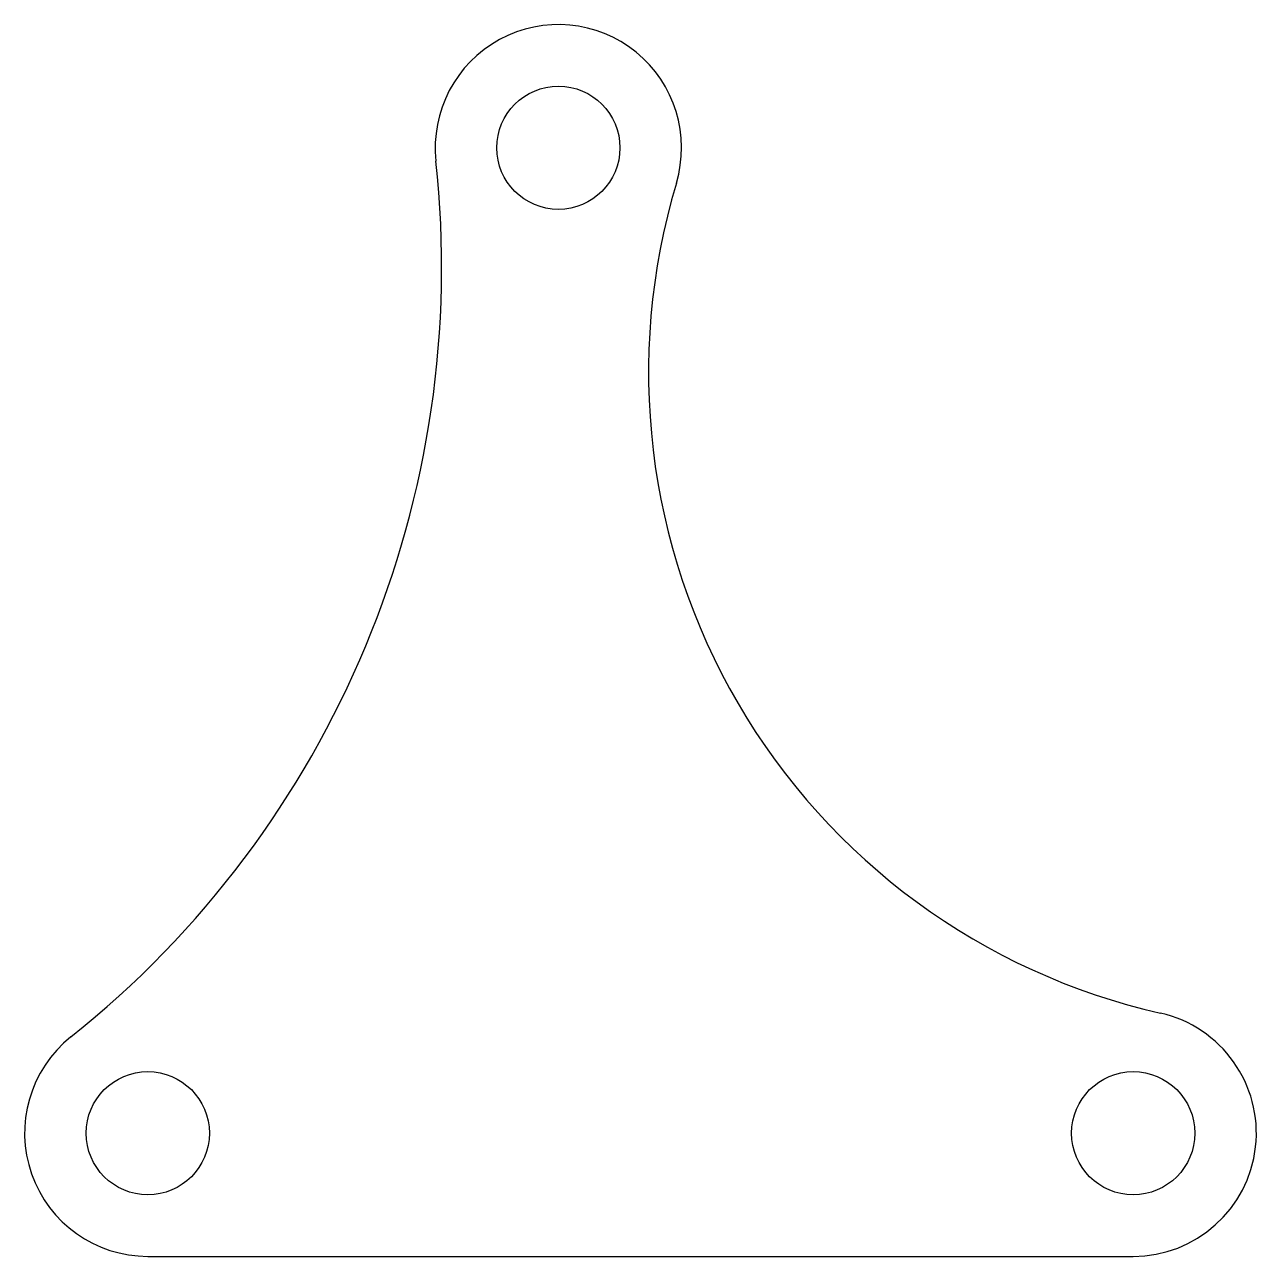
# Model space of a CAD drawing. Extents: x -15 to 135, y 0 to 150.
import ezdxf

# ---------------------------------------------------------------- set-up
doc = ezdxf.new("R2010")
doc.units = 0
doc.layers.add('INTERIOR_LOOPS', color=7, linetype='CONTINUOUS')
doc.layers.add('OUTER_LOOP', color=7, linetype='CONTINUOUS')

msp = doc.modelspace()

# ---------------------------------------------------------------- linework, layer by layer
at = {"layer": 'INTERIOR_LOOPS', "color": 3, "linetype": 'CONTINUOUS'}
for centre in [(50, 135), (0, 15), (120, 15)]:
    msp.add_circle(centre, 7.5, dxfattribs=at)
at = {"layer": 'OUTER_LOOP', "color": 3, "linetype": 'CONTINUOUS'}
msp.add_line((0, 0), (120, 0), dxfattribs=at)
for centre, radius, start, end in [((50, 135), 15, 343.2709, 186.1623), ((-84.22, 120.51), 120, 308.5979, 6.1623), ((140.98, 107.65), 80, 163.2709, 257.242), ((120, 15), 15, 270, 77.242), ((0, 15), 15, 128.5979, 270)]:
    msp.add_arc(centre, radius, start, end, dxfattribs=at)

doc.saveas('drawing.dxf')
